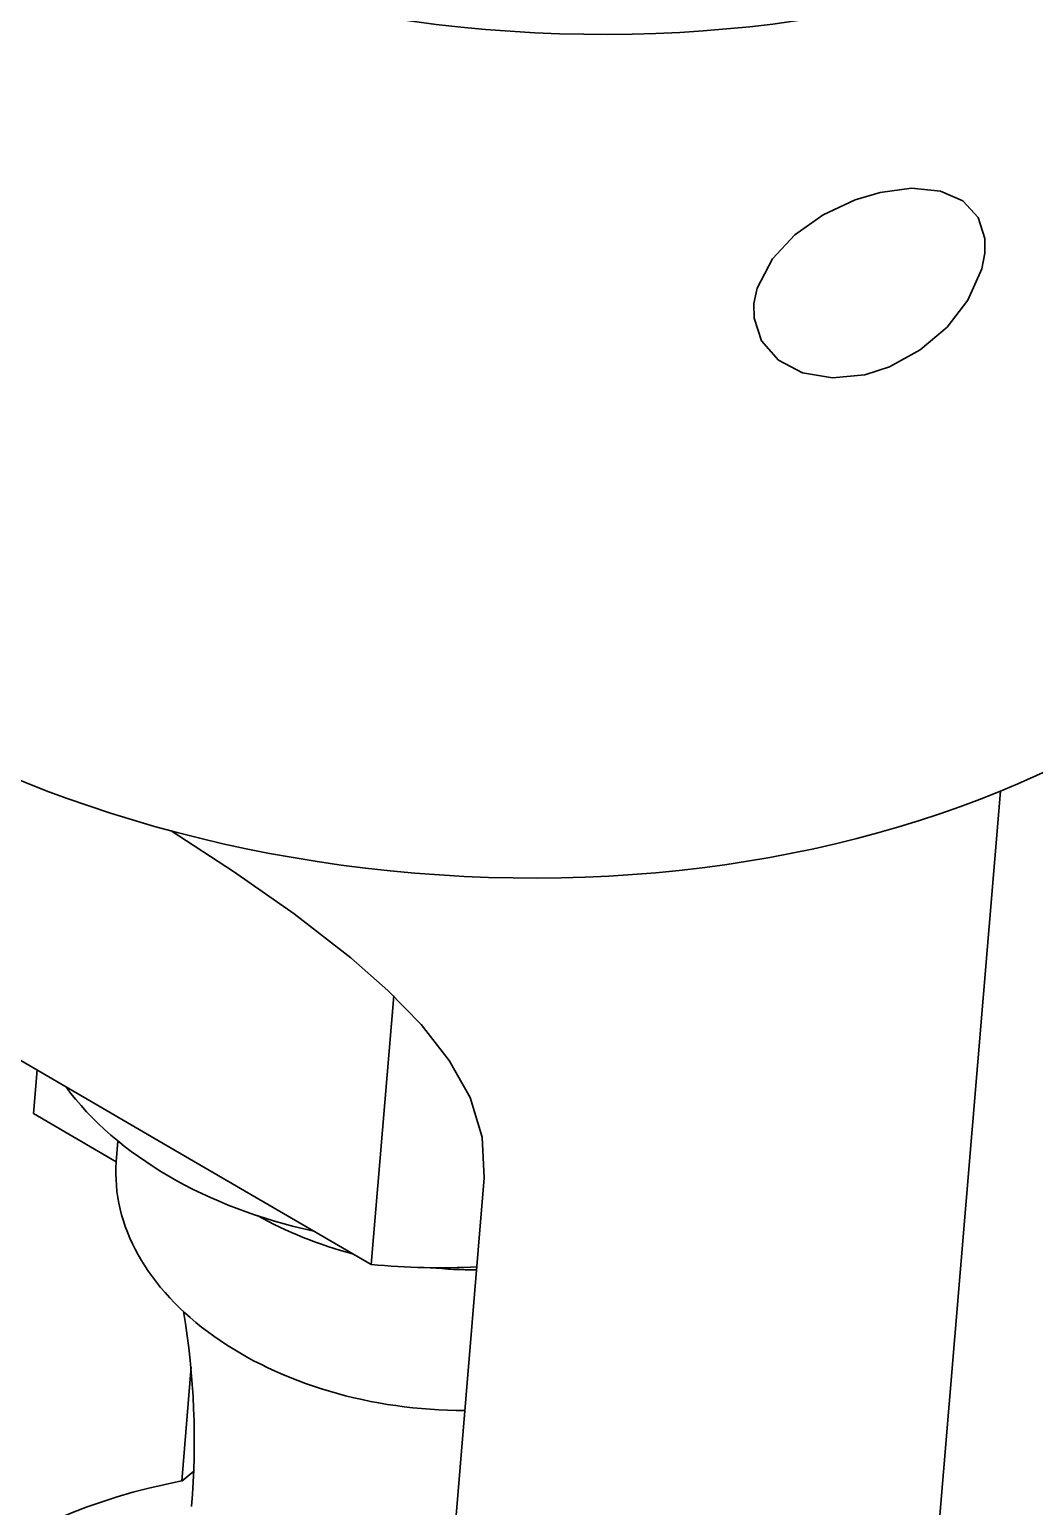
# Model space of a CAD drawing. Header units: millimetres. Extents: x 5606 to 13175, y -3239 to -2051.
# Drawn here: x 6780.59 to 6793.66, y -2714.98 to -2695.78 of the extents above; entities that cross this region are included whole.
import ezdxf

# ---------------------------------------------------------------- set-up
doc = ezdxf.new("R2010")
doc.units = ezdxf.units.MM
doc.layers.add('word_dim', color=253, linetype='Continuous')

# ---------------------------------------------------------------- blocks, each defined once
blk = doc.blocks.new('A$C25B35021')
at = {"color": 7, "lineweight": 35, "ltscale": 0.343976}
blk.add_line((-131.906, -56.61), (-133.056, -70.321), dxfattribs=at)
at = {"color": 7, "lineweight": 35, "ltscale": 0.087561}
blk.add_line((-140.088, -62.763), (-139.795, -59.273), dxfattribs=at)
at = {"color": 7, "lineweight": 35, "ltscale": 0.075224}
blk.add_line((-145.289, -59.736), (-142.688, -61.25), dxfattribs=at)
at = {"color": 7, "lineweight": 35, "ltscale": 0.014252}
blk.add_line((-144.479, -60.803), (-144.431, -60.235), dxfattribs=at)
at = {"color": 7, "lineweight": 35, "ltscale": 0.031139}
blk.add_line((-144.479, -60.803), (-143.403, -61.43), dxfattribs=at)
at = {"color": 7, "lineweight": 35, "ltscale": 0.006801}
blk.add_line((-143.38, -61.159), (-143.403, -61.43), dxfattribs=at)
at = {"color": 7, "lineweight": 35, "ltscale": 0.075223}
blk.add_line((-142.688, -61.25), (-140.088, -62.763), dxfattribs=at)
at = {"color": 7, "lineweight": 35, "ltscale": 0.330282}
blk.add_line((-138.617, -61.639), (-139.721, -74.804), dxfattribs=at)
at = {"color": 7, "lineweight": 35, "ltscale": 0.037209}
blk.add_line((-142.552, -65.58), (-142.427, -64.097), dxfattribs=at)
at = {"color": 7, "lineweight": 35, "ltscale": 0.005046}
blk.add_line((-142.396, -65.452), (-142.552, -65.58), dxfattribs=at)
at = {"color": 7, "lineweight": 35}
for points in [[(-132.195, -49.149), (-132.394, -48.934), (-132.686, -48.807), (-133.061, -48.77), (-133.471, -48.823)], [(-134.872, -49.688), (-134.578, -49.374), (-134.21, -49.115), (-133.797, -48.921), (-133.471, -48.823)], [(-132.33, -50.225), (-132.148, -49.817), (-132.109, -49.615), (-132.109, -49.423), (-132.195, -49.149)], [(-134.872, -49.688), (-135.07, -50.069), (-135.111, -50.267), (-135.109, -50.46), (-135.011, -50.756)], [(-132.33, -50.225), (-132.601, -50.575), (-132.948, -50.871), (-133.349, -51.091), (-133.67, -51.195)], [(-135.011, -50.756), (-134.792, -51.006), (-134.479, -51.171), (-134.089, -51.237), (-133.67, -51.195)], [(-138.617, -61.639), (-138.643, -61.107), (-138.802, -60.595), (-139.072, -60.112), (-139.438, -59.645), (-139.87, -59.201), (-140.353, -58.777), (-141.09, -58.204), (-141.877, -57.653), (-142.687, -57.126)]]:
    blk.add_lwpolyline(points, dxfattribs=at)
blk.add_arc((-152.515, -65.053), 10.127, 355.1408, 9.5297, dxfattribs=at)
for centre, major_axis, start_param, end_param in [((-137.892, -38.244), (-12.456, 1.045), 0.000036, 3.141628), ((-138.812, -49.215), (-12.456, 1.045), 0.000036, 3.141628), ((-139.631, -59.082), (4.983, -0.418), 3.67784, 4.525934), ((-139.166, -61.765), (4.235, -0.355), 3.148585, 4.838923), ((-139.012, -59.936), (-4.235, 0.355), 0.981008, 1.314294), ((-139.6, -58.716), (5.979, -0.501), 4.687782, 4.917979), ((-139.012, -59.936), (-4.235, 0.355), 1.555165, 1.697331), ((-140.53, -69.694), (6.228, -0.522), 1.957787, 3.104813)]:
    blk.add_ellipse(centre, major_axis=major_axis, ratio=0.679191, start_param=start_param, end_param=end_param, dxfattribs=at)

msp = doc.modelspace()

# ---------------------------------------------------------------- block references
at = {"layer": 'word_dim', "linetype": 'Continuous', "ltscale": 2}
msp.add_blockref('A$C25B35021', (6925.123, -2649.07), dxfattribs=at)

doc.saveas('drawing.dxf')
